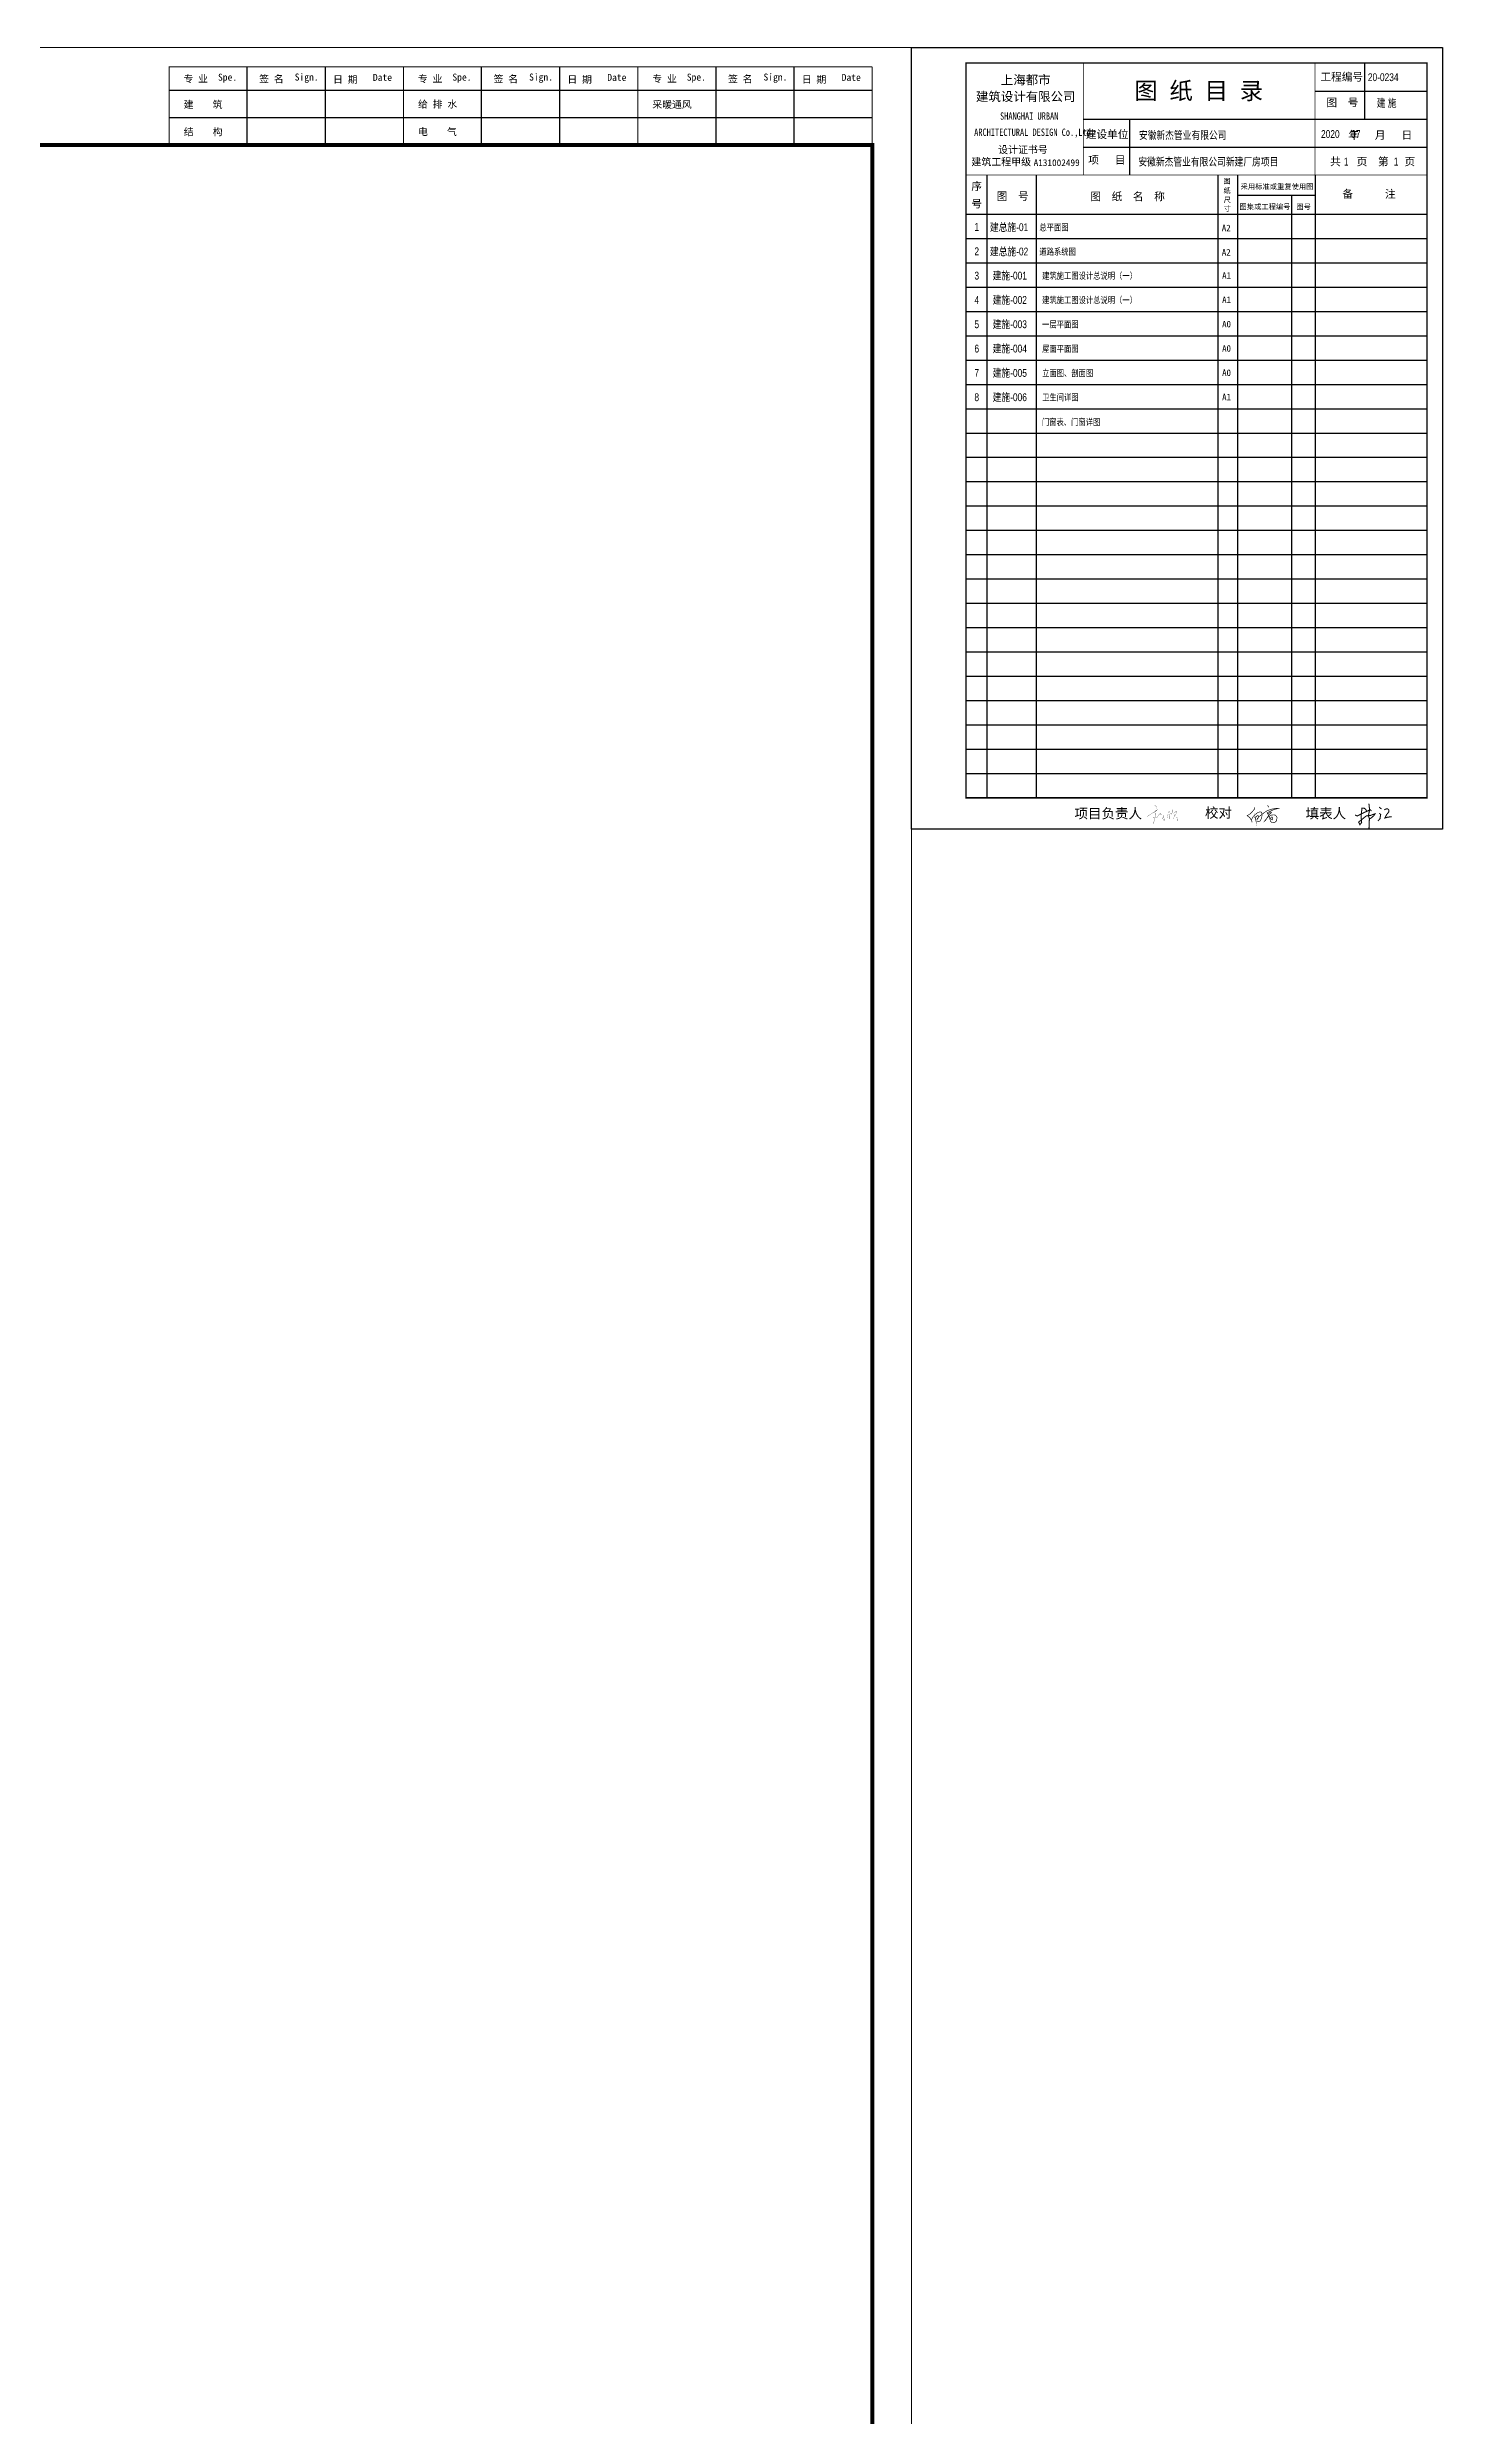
# Model space of a CAD drawing. Extents: x -275060 to -14507, y -783073 to -270523.
# Drawn here: x -99882 to -46307, y -361453 to -270523 of the extents above; entities that cross this region are included whole.
import ezdxf
from ezdxf.enums import TextEntityAlignment as Align

# ---------------------------------------------------------------- set-up
doc = ezdxf.new("R2010")
doc.units = 0
doc.header["$LTSCALE"] = 1000
doc.header["$MEASUREMENT"] = 0
for name, color, linetype in [('00-tk', 151, 'Continuous'), ('iicon', 7, 'Continuous'), ('PUB_TEXT', 7, 'Continuous'), ('签名', 1, 'Continuous')]:
    doc.layers.add(name, color=color, linetype=linetype)
doc.layers.add('TK', color=252, linetype='Continuous', lineweight=13)
doc.layers.add('功能名称', color=255, linetype='Continuous', lineweight=0)
doc.styles.add('-宋体', font='')
doc.styles.add('DS6HT', font='simhei.ttf', dxfattribs={"width": 0.8})
doc.styles.add('QQS', font='stylu.ttf')
doc.styles.add('T', font='simhei.ttf')
doc.styles.get('-宋体').set_extended_font_data('SimSun')

# ---------------------------------------------------------------- blocks, each defined once
blk = doc.blocks.new('A$C7C122B11')
at = {"layer": 'iicon', "color": 13, "const_width": 7.58}
for points in [[(0, 251), (101, 316)], [(101, 316), (199, 383)], [(180, 234), (214, 214)], [(220, 61), (189, 0)], [(199, 383), (301, 455)], [(214, 214), (249, 201)], [(254, 164), (220, 61)], [(244, 611), (279, 605)], [(249, 201), (284, 195)], [(270, 260), (254, 164)], [(322, 465), (255, 393)], [(255, 393), (267, 338)], [(267, 338), (270, 260)], [(279, 605), (315, 591)], [(284, 195), (312, 200)], [(321, 572), (298, 526)], [(301, 455), (344, 476)], [(312, 200), (331, 220)], [(315, 591), (321, 572)], [(331, 220), (382, 295)], [(382, 295), (411, 328)], [(411, 328), (434, 349)], [(434, 349), (448, 349)], [(448, 349), (455, 315)], [(455, 315), (462, 292)], [(462, 292), (485, 335)], [(535, 158), (509, 209)], [(575, 108), (535, 158)], [(554, 440), (553, 381)], [(553, 381), (555, 298)], [(555, 298), (561, 212)], [(561, 212), (572, 134)], [(572, 134), (575, 108)], [(674, 309), (686, 266)], [(686, 266), (692, 224)], [(692, 224), (692, 211)], [(718, 416), (741, 413)], [(745, 400), (719, 368)], [(726, 309), (755, 327)], [(741, 413), (745, 400)], [(755, 327), (790, 346)], [(756, 296), (765, 257)], [(762, 218), (762, 180)], [(762, 180), (763, 160)], [(765, 257), (762, 218)], [(790, 346), (817, 357)], [(826, 342), (799, 315)], [(817, 357), (835, 356)], [(835, 356), (826, 342)], [(858, 469), (850, 439)], [(850, 439), (850, 403)], [(850, 403), (863, 373)], [(872, 485), (858, 469)], [(863, 373), (876, 363)], [(876, 363), (897, 363)], [(892, 201), (876, 164)], [(909, 233), (892, 201)], [(897, 363), (924, 382)], [(921, 283), (909, 233)], [(923, 311), (921, 283)], [(924, 382), (974, 414)], [(951, 294), (937, 279)], [(971, 334), (951, 294)], [(991, 378), (971, 334)], [(974, 414), (997, 421)], [(980, 231), (1007, 207)], [(1010, 411), (991, 378)], [(997, 421), (1010, 411)], [(1033, 121), (1002, 119)], [(1007, 207), (1028, 171)], [(1028, 171), (1033, 146)], [(1033, 146), (1033, 121)]]:
    blk.add_lwpolyline(points, dxfattribs=at)
blk = doc.blocks.new('A$C2CD672AE')
at = {"layer": '签名', "const_width": 40}
for points in [[(540, 958), (551, 861), (567, 712), (523, 495), (559, 372), (543, 1)], [(10, 523), (86, 480), (394, 629), (590, 723), (643, 672)], [(462, 656), (414, 738), (355, 782), (274, 780), (253, 600), (239, 476), (251, 353), (262, 228), (197, 148), (148, 248), (316, 383), (446, 488), (600, 502), (775, 564), (727, 488), (613, 394), (559, 372)], [(945, 587), (994, 537), (977, 455), (975, 388), (887, 289)], [(935, 820), (1023, 749)], [(1126, 719), (1223, 757), (1271, 749), (1305, 711), (1309, 646), (1217, 526), (1158, 404), (1244, 429), (1358, 448), (1418, 455)]]:
    blk.add_lwpolyline(points, dxfattribs=at)
blk = doc.blocks.new('A$C3CB17D36')
at = {"const_width": 19.8}
for points in [[(80, 483), (82, 436), (-4, 331), (-78, 262), (-162, 214), (-96, 172), (-54, 122), (-14, 43), (0, 0)], [(-29, 73), (10, 153), (71, 228), (167, 307), (248, 338), (278, 337), (299, 321), (315, 280), (314, 213), (304, 143), (282, 94), (256, 43), (211, 30), (146, 45)], [(65, 180), (93, 156), (111, 112), (117, 72), (102, 134), (135, 190), (181, 222), (201, 209), (198, 167), (178, 105), (157, 102), (195, 158), (241, 200), (315, 257), (385, 312), (440, 349), (503, 383), (609, 420), (706, 439), (791, 454), (852, 454), (716, 416), (599, 368), (536, 337), (477, 307), (499, 274), (517, 240), (510, 196), (467, 131), (427, 62), (399, 43), (467, 131), (526, 187), (613, 233), (672, 242), (729, 240), (769, 207), (791, 169), (791, 122), (782, 49), (744, 16), (692, -10), (629, 1), (595, 23), (580, 54), (573, 98), (582, 119), (601, 157), (635, 177), (651, 159), (649, 129), (648, 81), (582, 119)], [(484, 543), (520, 516), (530, 479)], [(511, 204), (545, 247), (597, 293), (620, 321), (595, 337), (562, 312), (534, 290), (503, 269)], [(573, 98), (558, 138), (557, 178), (546, 198)]]:
    blk.add_lwpolyline(points, dxfattribs=at)
blk = doc.blocks.new('会签')
at = {"layer": '00-tk'}
for p, q in [((-1400, 24000), (-1400, 6000)), ((-700, 24000), (-700, 6000)), ((0, 22000), (-2000, 22000)), ((0, 20000), (-2000, 20000)), ((0, 16000), (-2000, 16000)), ((0, 14000), (-2000, 14000)), ((0, 10000), (-2000, 10000)), ((0, 8000), (-2000, 8000))]:
    blk.add_line(p, q, dxfattribs=at)
at = {"layer": '00-tk', "const_width": 24.7}
for points in [[(0, 6000), (-2000, 6000), (-2000, 24000)], [(0, 24000), (-2000, 24000)], [(0, 18000), (-2000, 18000)], [(0, 12000), (-2000, 12000)]]:
    blk.add_lwpolyline(points, dxfattribs=at)
at = {"layer": '00-tk', "style": 'DS6HT'}
for s, p in [('Date', (-1642, 23216)), ('日 期', (-1589, 22196)), ('Sign.', (-1651, 21215)), ('签 名', (-1603, 20306)), ('Spe.', (-1648, 19251)), ('专 业', (-1608, 18369)), ('采暖通风', (-948, 18370)), ('Date', (-1642, 17216)), ('日 期', (-1589, 16196)), ('Sign.', (-1651, 15215)), ('签 名', (-1603, 14306)), ('Spe.', (-1648, 13251)), ('给 排 水', (-956, 12372)), ('电    气', (-251, 12372)), ('专 业', (-1608, 12369)), ('Date', (-1642, 11216)), ('日 期', (-1589, 10196)), ('Sign.', (-1651, 9215)), ('签 名', (-1603, 8306)), ('Spe.', (-1648, 7251)), ('建    筑', (-948, 6372)), ('结    构', (-248, 6374)), ('专 业', (-1608, 6369))]:
    blk.add_text(s, height=180, rotation=90, dxfattribs=at).set_placement(p)
blk = doc.blocks.new('TK-A0')
at = {"layer": 'TK'}
for p, q in [((1189, 841), (0, 841)), ((0, 841), (0, 0)), ((1179, 831), (25, 831)), ((25, 831), (25, 10))]:
    blk.add_line(p, q, dxfattribs=at)
at = {"layer": 'TK', "const_width": 1}
blk.add_lwpolyline([(25, 831), (1179, 831), (1179, 10), (25, 10)], close=True, dxfattribs=at)
at = {"layer": 'TK', "xscale": 0.01, "yscale": 0.01, "zscale": 0.01}
blk.add_blockref('会签', (25, 591), dxfattribs=at)

msp = doc.modelspace()

# ---------------------------------------------------------------- linework, layer by layer
at = {"layer": '00-tk'}
for p, q in [((-49297.8, -273272.7), (-49297.8, -271150.4)), ((-51207.2, -272197.7), (-46907.2, -272197.7)), ((-60107.2, -273272.7), (-46907.2, -273272.7)), ((-58313.8, -275422.7), (-58313.8, -273272.7)), ((-60107.2, -274347.7), (-46907.2, -274347.7)), ((-63807.2, -275422.7), (-63807.2, -299322.7)), ((-61918.1, -275422.7), (-61918.1, -299322.7)), ((-54940.7, -275422.7), (-54940.7, -299322.7)), ((-54185, -275422.7), (-54185, -299322.7)), ((-51207.2, -275422.7), (-51207.2, -299322.7)), ((-54185, -276196.3), (-51207.2, -276196.3)), ((-52112, -276196.3), (-52112, -299322.7)), ((-64607.2, -276922.7), (-46907.2, -276922.7)), ((-64607.2, -277856), (-46907.2, -277856)), ((-64607.2, -278789.4), (-46907.2, -278789.4)), ((-64607.2, -279722.7), (-46907.2, -279722.7)), ((-64607.2, -280656), (-46907.2, -280656)), ((-64607.2, -281589.4), (-46907.2, -281589.4)), ((-64607.2, -282522.7), (-46907.2, -282522.7)), ((-64607.2, -283456), (-46907.2, -283456)), ((-64607.2, -284389.4), (-46907.2, -284389.4)), ((-64607.2, -285322.7), (-46907.2, -285322.7)), ((-64607.2, -286256), (-46907.2, -286256)), ((-64607.2, -287189.4), (-46907.2, -287189.4)), ((-64607.2, -288122.7), (-46907.2, -288122.7)), ((-64607.2, -289056), (-46907.2, -289056)), ((-64607.2, -289989.4), (-46907.2, -289989.4)), ((-64607.2, -290922.7), (-46907.2, -290922.7)), ((-64607.2, -291856), (-46907.2, -291856)), ((-64607.2, -292789.4), (-46907.2, -292789.4)), ((-64607.2, -293722.7), (-46907.2, -293722.7)), ((-64607.2, -294656), (-46907.2, -294656)), ((-64607.2, -295589.4), (-46907.2, -295589.4)), ((-64607.2, -296522.7), (-46907.2, -296522.7)), ((-64607.2, -297456), (-46907.2, -297456)), ((-64607.2, -298389.4), (-46907.2, -298389.4))]:
    msp.add_line(p, q, dxfattribs=at)
msp.add_lwpolyline([(-66707.2, -300522.7), (-66707.2, -270522.7), (-46307.2, -270522.7), (-46307.2, -300522.7)], close=True, dxfattribs=at)
at = {"layer": '00-tk', "linetype": 'Continuous', "const_width": 60}
msp.add_lwpolyline([(-46907.2, -271122.7), (-64607.2, -271122.7), (-64607.2, -299322.7), (-46907.2, -299322.7), (-46907.2, -271122.7)], dxfattribs=at)
at = {"layer": '00-tk', "const_width": 30}
for points in [[(-60107.2, -275422.7), (-60107.2, -271122.7)], [(-51207.2, -275422.7), (-51207.2, -271122.7)], [(-64607.2, -275422.7), (-46907.2, -275422.7)]]:
    msp.add_lwpolyline(points, dxfattribs=at)

# ---------------------------------------------------------------- block references
at = {"xscale": 1.132661029929295, "yscale": 1.132661029929295, "zscale": 1.132661029929295}
msp.add_blockref('A$C7C122B11', (-57646.4, -300321.1), dxfattribs=at)
at = {"layer": '00-tk', "xscale": 1.199999999953434, "yscale": 1.199999999953434, "zscale": 1.199999999953434}
msp.add_blockref('A$C3CB17D36', (-53621.7, -300267.8), dxfattribs=at)
at = {"layer": 'TK', "xscale": 150, "yscale": 150, "zscale": 150, "rotation": 270}
msp.add_blockref('TK-A0', (-192857.2, -270522.7), dxfattribs=at)
at = {"layer": '签名'}
msp.add_blockref('A$C2CD672AE', (-49678.9, -300501.8), dxfattribs=at)

# ---------------------------------------------------------------- texts
at = {"layer": '00-tk', "style": 'T'}
for s, height, p in [('上海都市', 350, (-62315.9, -271761.7)), ('图 纸 目 录', 660, (-55673.5, -272173)), ('工程编号', 300, (-50181.8, -271643)), ('建筑设计有限公司', 350, (-62315.9, -272402.3)), ('图  号', 300, (-50155.8, -272633.3)), ('建设单位', 300, (-59189.2, -273848.9)), (' 年   月   日', 300, (-48805.6, -273878.1)), ('设计证书号', 280, (-62423.5, -274441.4)), ('建筑工程甲级', 280, (-63254.4, -274906.4)), ('A131002499', 260, (-61127.6, -274950.2)), ('项   目', 300, (-59198.2, -274839.3)), (' 共   页  第   页', 300, (-49097, -274894.5)), ('序', 300, (-64200.5, -275844.1)), ('号', 300, (-64200.5, -276522.2)), ('图  号', 300, (-62817.3, -276235.3)), ('图  纸  名  称', 300, (-58404.3, -276235.3)), ('纸', 200, (-54583.3, -276012)), ('尺', 200, (-54578, -276373.7)), ('图', 200, (-54587.2, -275653.6)), ('采用标准或重复使用图', 200, (-52666.2, -275860.1)), ('备      注', 300, (-49132.5, -276140.6)), ('寸', 200, (-54578, -276699.5)), ('图集或工程编号', 200, (-53129.6, -276629.1)), ('图号', 200, (-51646.4, -276637.9)), ('项目负责人', 380, (-59147, -299918.4)), ('校对', 380, (-54914.2, -299891.6)), ('填表人  ', 380, (-50533.1, -299918.4))]:
    msp.add_text(s, height=height, dxfattribs=at).set_placement(p, align=Align.MIDDLE)
at = {"layer": '00-tk', "style": 'T', "width": 0.7}
for s, p in [('ARCHITECTURAL DESIGN Co.,Ltd.', (-64295.6, -273918.1)), ('SHANGHAI URBAN', (-63302.1, -273297.8))]:
    msp.add_text(s, height=280, dxfattribs=at).set_placement(p)
at = {"layer": 'PUB_TEXT', "style": '-宋体', "width": 0.8}
for s, p in [('总平面图', (-61791.8, -277555.1)), ('道路系统图', (-61791.8, -278488.5)), ('建筑施工图设计总说明（一）', (-61685.3, -279414)), ('建筑施工图设计总说明（一）', (-61685.3, -280347.3)), ('一层平面图', (-61685.3, -281280.7)), ('屋面平面图', (-61685.3, -282214)), ('立面图、剖面图', (-61685.3, -283147.3)), ('卫生间详图', (-61685.3, -284080.7))]:
    msp.add_text(s, height=250, dxfattribs=at).set_placement(p)
at = {"layer": 'PUB_TEXT', "color": 6, "style": '-宋体'}
for s, p in [('A2', (-54785.8, -277578)), ('A2', (-54785.8, -278511.3)), ('A1', (-54773.8, -279401.8)), ('A1', (-54773.8, -280335.2)), ('A0', (-54773.8, -281268.5)), ('A0', (-54773.8, -282201.8)), ('A0', (-54773.8, -283135.2)), ('A1', (-54773.8, -284068.5))]:
    msp.add_text(s, height=250, dxfattribs=at).set_placement(p)
at = {"layer": 'PUB_TEXT', "style": '-宋体', "width": 0.8}
msp.add_text('门窗表、门窗详图', height=250, dxfattribs=at).set_placement((-60574.1, -285029), align=Align.CENTER)
at = {"layer": '功能名称', "style": 'QQS', "width": 0.8}
for s, p in [('20-0234', (-49177.6, -271817)), ('建 施', (-48839.1, -272807.6)), ('安徽新杰管业有限公司', (-57969.1, -274041.7)), ('2020     07     ', (-50976.5, -273998.7)), ('安徽新杰管业有限公司新建厂房项目', (-57991.4, -275061.8)), ('1', (-50099.7, -275056)), ('1', (-48182.5, -275056)), ('1', (-64285.3, -277566.6)), ('建总施-01', (-63690.9, -277573.7)), ('2', (-64285.3, -278499.9)), ('建总施-02', (-63690.9, -278507.1)), ('3', (-64285.3, -279433.2)), ('建施-001', (-63584.4, -279432.6)), ('建施-002', (-63584.4, -280366)), ('4', (-64285.3, -280366.6)), ('建施-003', (-63584.4, -281299.3)), ('5', (-64285.3, -281299.9)), ('6', (-64285.3, -282233.2)), ('建施-004', (-63584.4, -282232.6)), ('7', (-64285.3, -283166.5)), ('建施-005', (-63584.4, -283166)), ('8', (-64285.3, -284099.9)), ('建施-006', (-63584.4, -284099.3))]:
    msp.add_text(s, height=300, dxfattribs=at).set_placement(p)

doc.saveas('drawing.dxf')
